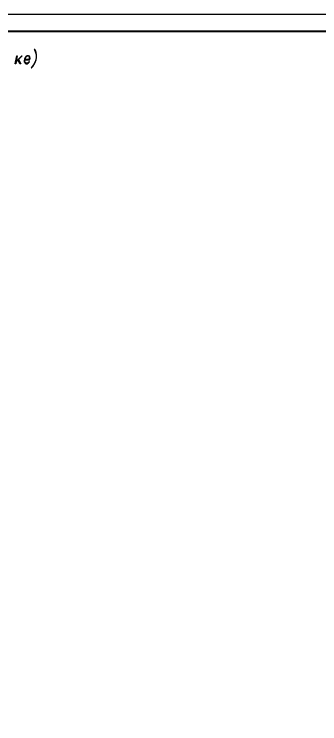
# Model space of a CAD drawing. Header units: millimetres. Extents: x 4241 to 6572, y 870 to 1291.
# Drawn here: x 5598.5 to 5687.9, y 1083.1 to 1290.7 of the extents above; entities that cross this region are included whole.
import ezdxf
from ezdxf.enums import TextEntityAlignment as Align

# ---------------------------------------------------------------- set-up
doc = ezdxf.new("R2010")
doc.units = ezdxf.units.MM
doc.layers.add('_Штамп_рамка', color=7, linetype='Continuous')
doc.layers.add('PDF _0', color=7, linetype='Continuous')
doc.styles.add('Romans_2.5', font='romans.shx', dxfattribs={"width": 0.75, "height": 2.5})

# ---------------------------------------------------------------- blocks, each defined once
blk = doc.blocks.new('*U779')
blk.add_lwpolyline([(0, 0), (0, 420), (1189, 420), (1189, 0), (0, 0)])
at = {"const_width": 0.6}
blk.add_lwpolyline([(20, 5), (20, 415), (1184, 415), (1184, 5), (20, 5)], dxfattribs=at)
at = {"style": 'Romans_2.5', "width": 0.75}
blk.add_attdef('ФОРМАТ', text='', height=2.5, dxfattribs=at).set_placement((1149, 2.5), align=Align.MIDDLE_LEFT)

msp = doc.modelspace()

# ---------------------------------------------------------------- linework, layer by layer
at = {"layer": 'PDF _0', "lineweight": 25}
for points in [[(5599.0514, 1276.8178), (5600.7025, 1278.5112), (5600.8295, 1278.5112), (5599.0514, 1276.6908), (5598.9667, 1276.1827), (5598.7974, 1276.1827), (5599.2207, 1278.5112), (5599.3477, 1278.5112)], [(5601.5492, 1277.3258), (5603.0309, 1277.3258), (5603.1155, 1277.8338), (5603.0309, 1278.1725), (5602.9462, 1278.3418), (5602.6922, 1278.5112), (5602.3112, 1278.5112), (5602.0148, 1278.3418), (5601.6762, 1278.0031), (5601.4645, 1277.4951), (5601.3798, 1277.1564), (5601.4221, 1276.6908), (5601.6338, 1276.3521), (5601.8878, 1276.1827), (5602.2688, 1276.1827), (5602.5652, 1276.3521), (5602.9039, 1276.6908), (5602.8192, 1276.8178), (5602.6075, 1276.5214), (5602.3112, 1276.3521), (5601.9302, 1276.3521), (5601.6762, 1276.5214), (5601.5915, 1276.6908), (5601.5492, 1277.1564)], [(5602.9039, 1277.4951), (5602.9885, 1277.8338), (5602.9039, 1278.1725), (5602.6499, 1278.3418), (5602.2688, 1278.3418), (5601.9725, 1278.1725), (5601.8032, 1278.0031), (5601.5915, 1277.4951)], [(5603.5389, 1274.9974), (5603.8776, 1275.3361), (5604.2162, 1275.8441), (5604.5973, 1276.5214), (5604.8936, 1277.3258), (5605.0206, 1278.0031), (5605.0206, 1278.8498), (5604.8936, 1279.4849), (5604.6819, 1279.9929), (5604.4703, 1280.3316), (5604.3433, 1280.3316), (5604.5549, 1279.9929), (5604.7243, 1279.4849), (5604.8936, 1278.8498), (5604.8936, 1278.0031), (5604.7666, 1277.3258), (5604.4703, 1276.5214), (5604.0892, 1275.8441), (5603.7506, 1275.3361), (5603.4119, 1274.9974)]]:
    msp.add_lwpolyline(points, close=True, dxfattribs=at)
msp.add_lwpolyline([(5599.7288, 1277.4951), (5600.4061, 1276.1827), (5600.1521, 1276.1827), (5599.5594, 1277.3258)], dxfattribs=at)

# ---------------------------------------------------------------- block references
at = {"layer": '_Штамп_рамка'}
msp.add_blockref('*U779', (4819.0524, 870.6532), dxfattribs=at)

doc.saveas('drawing.dxf')
